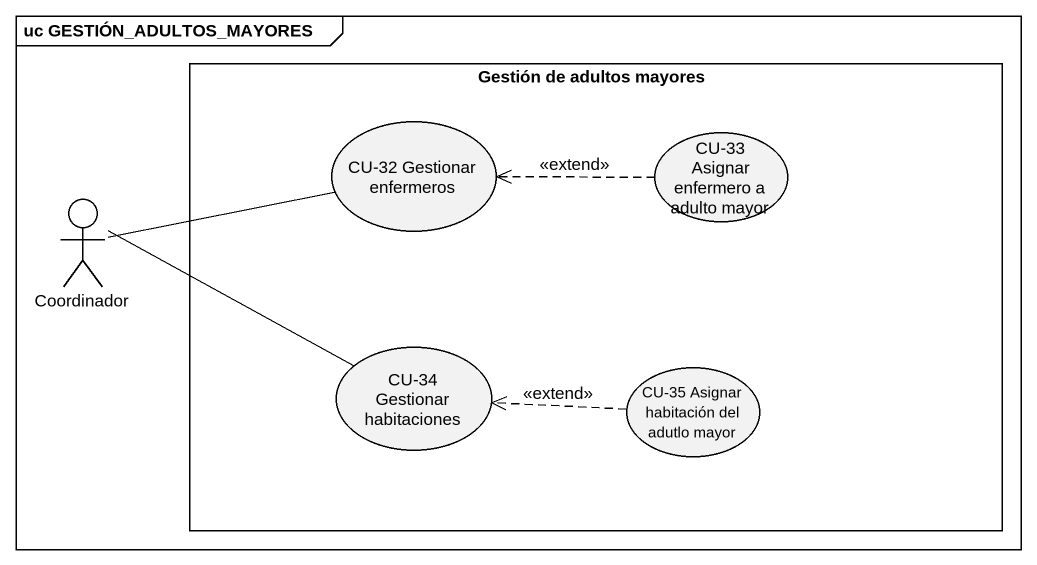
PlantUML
@startuml
mainframe uc GESTIÓN_ADULTOS_MAYORES
rectangle "Gestión de adultos mayores" as Gestión_de_adultos_mayores {
  usecase "CU-32 Gestionar enfermeros" as CU_32_Gestionar_enfermeros
  usecase "CU-33 Asignar enfermero a adulto mayor" as CU_33_Asignar_enfermero_a
  usecase "CU-34 Gestionar habitaciones" as CU_34_Gestionar_habitaciones
  usecase "CU-35 Asignar habitación del adutlo mayor" as CU_35_Asignar_habitación
}
actor Coordinador
CU_33_Asignar_enfermero_a .left.> CU_32_Gestionar_enfermeros : <<extend>>
Coordinador -right- CU_32_Gestionar_enfermeros
Coordinador -right- CU_34_Gestionar_habitaciones
CU_35_Asignar_habitación .left.> CU_34_Gestionar_habitaciones : <<extend>>
@enduml
